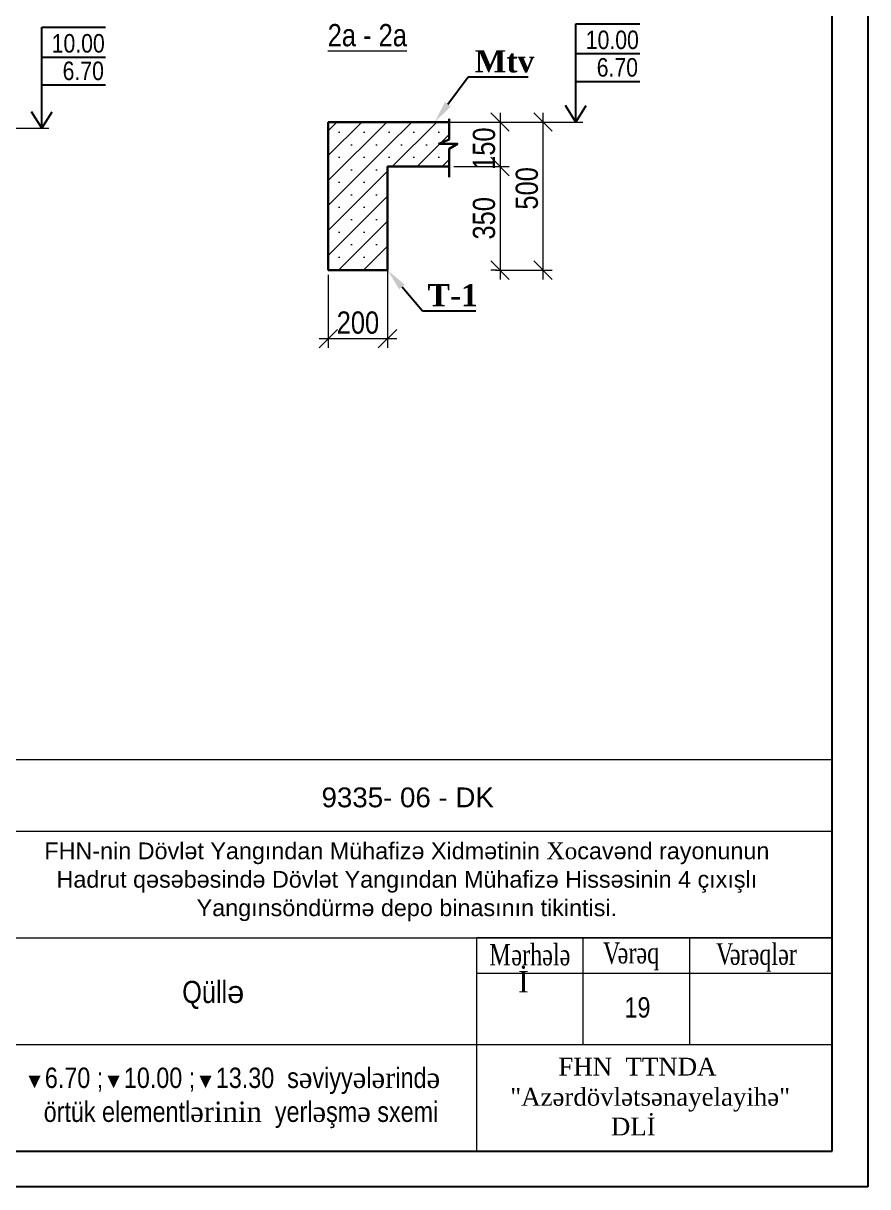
# Model space of a CAD drawing. Header units: millimetres. Extents: x -149347 to 251215, y -2929184 to -2541447.
# Drawn here: x 49084 to 60490, y -2641403 to -2625693 of the extents above; entities that cross this region are included whole.
import ezdxf
from ezdxf import colors
from ezdxf.entities.mleader import LeaderData, LeaderLine
from ezdxf.math import Vec2, Vec3

# ---------------------------------------------------------------- set-up
doc = ezdxf.new("R2010")
doc.units = ezdxf.units.MM
for name, color, linetype, lineweight in [('Text blocks_Ном._пера__1', 7, 'Continuous', 15), ('перегородка', 130, 'Continuous', 20), ('РАЗМЕРЫ', 80, 'Continuous', 9)]:
    doc.layers.add(name, color=color, linetype=linetype, lineweight=lineweight)
doc.styles.add('400', font='times.ttf', dxfattribs={"width": 0.75, "height": 300})
doc.styles.add('Arial', font='arial.ttf')
doc.styles.get("Standard").update_dxf_attribs({"font": 'times.ttf'})
doc.styles.add('style1', font='A3TI(LA).TTF', dxfattribs={"height": 400})
doc.styles.add('style6', font='ARIALN.TTF', dxfattribs={"height": 300})
doc.styles.add('Times New Roman', font='times.ttf')
doc.dimstyles.new('DIM_100', dxfattribs={"dimscale": 100, "dimtxt": 250, "dimasz": 2.5, "dimexe": 1.25, "dimexo": 0.625, "dimtad": 1, "dimdec": 0, "dimtxsty": 'style1', "dimblk": 'OBLIQUE', "dimcen": 2.5, "dimdle": 1.25, "dimclrd": 251, "dimclre": 251, "dimaunit": 1, "dimadec": 3, "dimazin": 0, "dimtfac": 1, "dimtdec": 0, "dimtmove": 1, "dimatfit": 3, "dimfxl": 1.25, "dimlwd": 5, "dimlwe": 5, "dimarcsym": 0})
pattern_1 = [(45, (-627914.25, -37315.67), (-168.379802, 168.379802), []), (45, (-627745.87, -37315.67), (-168.379802, 168.379802), [0, -238.125])]

# ---------------------------------------------------------------- blocks, each defined once
blk = doc.blocks.new('mekteb')
at = {"color": 0, "lineweight": 25}
for p, q in [((139843, -1821466), (139843, -1849866)), ((139843, -1849866), (99643, -1849866))]:
    blk.add_line(p, q, dxfattribs=at)
at = {"color": 0, "lineweight": 25, "ltscale": 15}
for p, q in [((139343, -1849366), (139343, -1821966)), ((101643, -1849366), (139343, -1849366))]:
    blk.add_line(p, q, dxfattribs=at)
at = {"linetype": 'Continuous', "lineweight": 15}
for p, q in [((120843, -1844866), (139343, -1844866)), ((120843, -1846366), (139343, -1846366)), ((135843, -1847866), (135843, -1846366)), ((137343, -1847866), (137343, -1846366)), ((134343, -1846866), (139343, -1846866)), ((120843, -1847866), (139343, -1847866)), ((120843, -1849366), (139343, -1849366))]:
    blk.add_line(p, q, dxfattribs=at)
for points in [[(120843, -1849366), (139343, -1849366), (139343, -1843866), (120843, -1843866)], [(134343, -1849366), (139343, -1849366), (139343, -1846366), (134343, -1846366)]]:
    blk.add_lwpolyline(points, close=True, dxfattribs=at)
at = {"lineweight": 25, "ltscale": 15, "style": '400', "width": 0.75}
for s, p in [(' M', (134437, -1846755)), ('ərhələ', (134831, -1846755)), ('V', (136119, -1846732)), ('   V', (137454, -1846743)), ('ərəqlər', (137904, -1846747)), ('ərəq', (136326, -1846728))]:
    blk.add_text(s, height=300, dxfattribs=at).set_placement(p)
at = {"lineweight": 25, "ltscale": 15, "attachment_point": 1, "style": 'Times New Roman'}
for s, insert, char_height, width in [('{\\fTimes New Roman|b0|i0|c238|p18;\\H0.42397x;İ\\fTimes New Roman|b0|i0|c186|p18;\\H2.3586x;      }', (134926, -1846834), 707.62, 10102.13), ('"{\\fTimes New Roman|b0|i0|c238|p18;Azərdövlətsənayelayihə"\\P              } {\\fTimes New Roman|b0|i0|c238|p18;DLİ}', (134816, -1848478), 250, 8698.57)]:
    blk.add_mtext(s, dxfattribs=dict(at, insert=insert, char_height=char_height, width=width))
at = {"lineweight": 25, "insert": (130203, -1846973), "char_height": 310, "width": 5486.13, "attachment_point": 1, "style": 'style6'}
blk.add_mtext('{\\C0;Q\\fArial Narrow|b0|i0|c238|p34;üll\\fArial|b0|i0|c0|p34;ə}', dxfattribs=at)
at = {"lineweight": 25, "ltscale": 15, "insert": (135115, -1848053), "char_height": 250, "attachment_point": 1, "style": 'Times New Roman'}
blk.add_mtext('  {\\fTimes New Roman|b0|i0|c238|p18;  FHN  TTNDA}', dxfattribs=at)
at = {"layer": 'Text blocks_Ном._пера__1', "linetype": 'Continuous', "lineweight": 25, "insert": (128266, -1845580), "char_height": 235, "width": 10191.85, "attachment_point": 4, "line_spacing_factor": 1.021551, "style": 'Arial'}
blk.add_mtext('\\pxqc;{\\fArial|b0|i0|c238|p34;\\C256;FHN-nin Dövlət Yangından Mühafizə Xidmətinin \\fTimes New Roman|b0|i0|c204|p18;Xo\\fArial|b0|i0|c238|p34;cavənd rayonunun Hadrut qəsəbəsində Dövlət Yangından Mühafizə Hissəsinin 4 çıxışlı Yangınsöndürmə depo binasının tikintisi.}', dxfattribs=at)
at = {"layer": 'перегородка', "lineweight": 30, "insert": (132162, -1844536), "char_height": 441.245, "width": 6524.89, "attachment_point": 7, "style": 'Arial'}
blk.add_mtext('{\\fArial|b0|i0|c238|p34;\\H0.63158x;\\C7;9335\\fArial|b0|i0|c204|p34;- \\fArial|b0|i0|c238|p34;06\\fArial|b0|i0|c204|p34; - DK}', dxfattribs=at)
blk = doc.blocks.new('_Oblique')
at = {"color": 0, "linetype": 'ByBlock', "lineweight": -2}
blk.add_line((-0.5, -0.5), (0.5, 0.5), dxfattribs=at)
blk = doc.blocks.new('*D511')
at = {"color": 251, "lineweight": 5, "ltscale": 15, "transparency": 16777216}
for p, q in [((53204, -2629089), (53204, -2630077)), ((54004, -2628987), (54004, -2630077))]:
    blk.add_line(p, q, dxfattribs=at)
at = {"color": 251, "linetype": 'ByBlock', "lineweight": 5, "ltscale": 15, "transparency": 16777216}
blk.add_line((54129, -2629952), (53079, -2629952), dxfattribs=at)
at = {"layer": 'Defpoints', "color": 0, "lineweight": 15, "ltscale": 15, "transparency": 16777216}
for p in [(54004, -2628924), (53204, -2629026), (53204, -2629952)]:
    blk.add_point(p, dxfattribs=at)
at = {"color": 251, "lineweight": 5, "ltscale": 15, "transparency": 16777216, "xscale": 250, "yscale": 250, "zscale": 250, "rotation": 180}
blk.add_blockref('_Oblique', (53204, -2629952), dxfattribs=at)
at = {"color": 251, "lineweight": 5, "ltscale": 15, "transparency": 16777216, "xscale": 250, "yscale": 250, "zscale": 250}
blk.add_blockref('_Oblique', (54004, -2629952), dxfattribs=at)
at = {"color": 0, "lineweight": 15, "ltscale": 15, "transparency": 16777216, "insert": (53604, -2629736), "char_height": 300, "attachment_point": 5, "style": 'style6'}
blk.add_mtext('200', dxfattribs=at)
blk = doc.blocks.new('*D512')
at = {"color": 251, "linetype": 'ByBlock', "lineweight": 5, "ltscale": 15, "transparency": 16777216}
blk.add_line((55524, -2626901), (55524, -2627751), dxfattribs=at)
at = {"color": 251, "lineweight": 5, "ltscale": 15, "transparency": 16777216}
for p, q in [((55364, -2627026), (55649, -2627026)), ((54898, -2627626), (55649, -2627626))]:
    blk.add_line(p, q, dxfattribs=at)
at = {"layer": 'Defpoints', "color": 0, "lineweight": 15, "ltscale": 15, "transparency": 16777216}
for p in [(55302, -2627026), (54835, -2627626), (55524, -2627626)]:
    blk.add_point(p, dxfattribs=at)
at = {"color": 251, "lineweight": 5, "ltscale": 15, "transparency": 16777216, "xscale": 250, "yscale": 250, "zscale": 250}
for p, rotation in [((55524, -2627026), 90), ((55524, -2627626), 270)]:
    blk.add_blockref('_Oblique', p, dxfattribs=dict(at, rotation=rotation))
at = {"color": 0, "lineweight": 15, "ltscale": 15, "transparency": 16777216, "insert": (55308, -2627386), "char_height": 300, "attachment_point": 5, "rotation": 90, "style": 'style6'}
blk.add_mtext('150', dxfattribs=at)
blk = doc.blocks.new('*D513')
at = {"color": 251, "linetype": 'ByBlock', "lineweight": 5, "ltscale": 15, "transparency": 16777216}
blk.add_line((56103, -2626901), (56103, -2629151), dxfattribs=at)
at = {"color": 251, "lineweight": 5, "ltscale": 15, "transparency": 16777216}
for p, q in [((55566, -2627026), (56228, -2627026)), ((55462, -2629026), (56228, -2629026))]:
    blk.add_line(p, q, dxfattribs=at)
at = {"layer": 'Defpoints', "color": 0, "lineweight": 15, "ltscale": 15, "transparency": 16777216}
for p in [(55504, -2627026), (55399, -2629026), (56103, -2629026)]:
    blk.add_point(p, dxfattribs=at)
at = {"color": 251, "lineweight": 5, "ltscale": 15, "transparency": 16777216, "xscale": 250, "yscale": 250, "zscale": 250}
for p, rotation in [((56103, -2627026), 90), ((56103, -2629026), 270)]:
    blk.add_blockref('_Oblique', p, dxfattribs=dict(at, rotation=rotation))
at = {"color": 0, "lineweight": 15, "ltscale": 15, "transparency": 16777216, "insert": (55887, -2627922), "char_height": 300, "attachment_point": 5, "rotation": 90, "style": 'style6'}
blk.add_mtext('500', dxfattribs=at)
blk = doc.blocks.new('*D514')
at = {"color": 251, "linetype": 'ByBlock', "lineweight": 5, "ltscale": 15, "transparency": 16777216}
blk.add_line((55524, -2627501), (55524, -2629151), dxfattribs=at)
at = {"color": 251, "lineweight": 5, "ltscale": 15, "transparency": 16777216}
for p, q in [((54898, -2627626), (55649, -2627626)), ((55477, -2629026), (55399, -2629026))]:
    blk.add_line(p, q, dxfattribs=at)
at = {"layer": 'Defpoints', "color": 0, "lineweight": 15, "ltscale": 15, "transparency": 16777216}
for p in [(54835, -2627626), (55524, -2629026), (55540, -2629026)]:
    blk.add_point(p, dxfattribs=at)
at = {"color": 251, "lineweight": 5, "ltscale": 15, "transparency": 16777216, "xscale": 250, "yscale": 250, "zscale": 250}
for p, rotation in [((55524, -2627626), 90), ((55524, -2629026), 270)]:
    blk.add_blockref('_Oblique', p, dxfattribs=dict(at, rotation=rotation))
at = {"color": 0, "lineweight": 15, "ltscale": 15, "transparency": 16777216, "insert": (55308, -2628326), "char_height": 300, "attachment_point": 5, "rotation": 90, "style": 'style6'}
blk.add_mtext('350', dxfattribs=at)

msp = doc.modelspace()

# ---------------------------------------------------------------- hatches: boundary and pattern name
at = {"lineweight": 15, "ltscale": 5}
h = msp.add_hatch(dxfattribs=at)
h.set_pattern_fill('SACNCR', scale=100)
h.set_pattern_definition(pattern_1)
h.paths.add_polyline_path([(54004.10578, -2627026.10833), (53204.1324, -2627026.10833), (53204.1324, -2629026.10833), (54004.10578, -2629026.10833)])
h = msp.add_hatch(dxfattribs=at)
h.set_pattern_fill('SACNCR', scale=100)
h.set_pattern_definition(pattern_1)
edge = h.paths.add_edge_path()
edge.add_line((54829.26843, -2627026.10833), (54004.18565, -2627026.10833))
edge.add_line((54004.18565, -2627026.10833), (54004.1324, -2627666.03229))
edge.add_line((54004.18565, -2627626.03229), (54832.84382, -2627626.03229))
edge.add_line((54832.84382, -2627626.03229), (54832.84382, -2627026.10833))

# ---------------------------------------------------------------- linework, layer by layer
at = {"color": 0}
for p, q in [((49334.13013, -2627110.67405), (49334.13013, -2625745.16748)), ((56548.05963, -2627026.10833), (56548.05963, -2625698.09042))]:
    msp.add_line(p, q, dxfattribs=at)
at = {"color": 7}
for p, q in [((49334.13013, -2625745.16748), (50195.97305, -2625745.16748)), ((56548.05963, -2625698.09042), (57409.90255, -2625698.09042)), ((56548.05963, -2626102.90359), (57409.90255, -2626102.90359)), ((49334.13013, -2626149.98065), (50195.97305, -2626149.98065)), ((49334.13013, -2626525.90503), (50195.97305, -2626525.90503)), ((56548.05963, -2626478.82797), (57409.90255, -2626478.82797))]:
    msp.add_line(p, q, dxfattribs=at)
at = {"color": 7, "lineweight": 30, "ltscale": 80}
for p, q in [((53204.1324, -2627026.10833), (53204.1324, -2629026.10833)), ((53204.1324, -2627026.10833), (54004.1324, -2627026.10833)), ((53204.1324, -2627026.10833), (54835.02055, -2627026.10833)), ((54004.1324, -2629026.10833), (54004.1324, -2627626.03229)), ((54004.1324, -2627626.03229), (54835.02055, -2627626.03229)), ((53204.1324, -2629026.10833), (54004.1324, -2629026.10833))]:
    msp.add_line(p, q, dxfattribs=at)
at = {"color": 7, "lineweight": 15, "ltscale": 80}
for p, q in [((53997.07875, -2627026.10833), (55374.38905, -2627026.10833)), ((55264.75185, -2627026.10833), (56642.06215, -2627026.10833)), ((47555.24133, -2627110.67405), (49428.13265, -2627110.67405))]:
    msp.add_line(p, q, dxfattribs=at)
at = {"color": 7, "ltscale": 15}
for points in [[(49334.13013, -2627110.67405), (49195.52822, -2626886.33003)], [(49334.13013, -2627110.67405), (49472.73205, -2626886.33003)], [(56548.05963, -2627026.10833), (56409.45772, -2626801.76431)], [(56548.05963, -2627026.10833), (56686.66155, -2626801.76431)]]:
    msp.add_lwpolyline(points, dxfattribs=at)
at = {"color": 7, "lineweight": 30, "ltscale": 80}
msp.add_lwpolyline([(54835.02055, -2626981.93261), (54835.02055, -2627261.78331), (54699.0439, -2627318.82736), (54948.7615, -2627318.82736), (54835.02055, -2627390.13241), (54835.02055, -2627771.73418)], dxfattribs=at)

# ---------------------------------------------------------------- block references
at = {"lineweight": 15, "xscale": 0.9604837554369011, "yscale": 0.9604837554369011, "zscale": 0.9604837554369011}
msp.add_blockref('mekteb', (-73827.0471, -864636.1911), dxfattribs=at)

# ---------------------------------------------------------------- texts
at = {"lineweight": 15, "ltscale": 1500, "insert": (53195.81552, -2625702.94819), "char_height": 300, "width": 3782.2222222, "attachment_point": 1, "style": 'style6'}
msp.add_mtext('{\\fArial Narrow|b0|i0|c238|p34;\\L2a \\fArial Narrow|b0|i0|c204|p34;-\\fArial Narrow|b0|i0|c238|p34; 2a}', dxfattribs=at)
at = {"lineweight": 9, "char_height": 250, "width": 23109.777632, "attachment_point": 1, "style": 'style6'}
for s, insert in [('{\\fArial Narrow|b0|i0|c238|p34;10.00}', (56681.68974, -2625791.23795)), ('{\\fArial Narrow|b0|i0|c238|p34;10.00}', (49467.76024, -2625838.31501)), ('{\\fArial Narrow|b0|i0|c238|p34;6.70}', (49615.65715, -2626209.94884)), ('{\\fArial Narrow|b0|i0|c238|p34;6.70}', (56829.58665, -2626162.87178))]:
    msp.add_mtext(s, dxfattribs=dict(at, insert=insert))
at = {"color": 1, "lineweight": 13, "insert": (56959.67626, -2638983.09894), "char_height": 330, "width": 8371.9737551, "attachment_point": 5, "style": 'style6'}
msp.add_mtext('{\\fArial Narrow|b0|i0|c238|p34;        \\fArial Narrow|b0|i0|c204|p34;\\H0.83333x;1\\fArial Narrow|b0|i0|c238|p34;9}', dxfattribs=at)
at = {"lineweight": 40, "insert": (48571.28019, -2639794.30946), "char_height": 275, "width": 14048.2128422, "attachment_point": 1, "style": 'style6'}
msp.add_mtext('{\\fArial Narrow|b0|i0|c238|p34;      \\fArial|b0|i0|c162|p34;\\H0.73333x;▼\\fArial Narrow|b0|i0|c238|p34;\\H1.36364x;6.70 ;\\fArial|b0|i0|c162|p34;\\H0.73333x;▼\\fArial Narrow|b0|i0|c238|p34;\\H1.36364x;10.00 ;\\fArial|b0|i0|c162|p34;\\H0.73333x;▼\\fArial Narrow|b0|i0|c238|p34;\\H1.36364x;13.30  s\\fTimes New Roman|b0|i0|c238|p18;ə\\fArial Narrow|b0|i0|c238|p34;viyy\\fTimes New Roman|b0|i0|c238|p18;ə\\fArial Narrow|b0|i0|c238|p34;l\\fTimes New Roman|b0|i0|c238|p18;ər\\fArial Narrow|b0|i0|c238|p34;ind\\fTimes New Roman|b0|i0|c238|p18;ə\\fArial Narrow|b0|i0|c238|p34;\\P} {\\fArial Narrow|b0|i0|c238|p34;        örtük elementl\\fTimes New Roman|b0|i0|c238|p18;ərinin\\fArial Narrow|b0|i0|c238|p34;  yerl\\fTimes New Roman|b0|i0|c238|p18;ə\\fArial Narrow|b0|i0|c238|p34;şm\\fTimes New Roman|b0|i0|c238|p18;ə\\fArial Narrow|b0|i0|c238|p34; sxemi\\P                   }', dxfattribs=at)

# ---------------------------------------------------------------- dimensions: what is measured, and where the dimension line sits
at = {"color": 7, "lineweight": 15, "ltscale": 15}
for base, p1, p2, picture, middle in [((55524.0731, -2627626.03229), (55301.83325, -2627026.10833), (54835.02055, -2627626.03229), '*D512', (55524.0731, -2627386.07031)), ((56102.71222, -2629026.10833), (55503.97495, -2627026.10833), (55399.0731, -2629026.10833), '*D513', (56102.71222, -2627922.45534))]:
    dim = msp.add_linear_dim(base=base, p1=p1, p2=p2, angle=90, dimstyle='DIM_100', override={"dimlfac": 0.25, "dimtxsty": 'style6'}, dxfattribs=at)
    dim.commit()
    dim.dimension.update_dxf_attribs({"geometry": picture, "text_midpoint": middle, "dimtype": 160})
dim = msp.add_linear_dim(base=(55524.0731, -2629026.10833), p1=(54835.02055, -2627626.03229), p2=(55539.63726, -2629026.10833), angle=90, dimstyle='DIM_100', override={"dimlfac": 0.25, "dimtxsty": 'style6'}, dxfattribs=at)
dim.commit()
dim.dimension.update_dxf_attribs({"geometry": '*D514', "text_midpoint": (55308.4012, -2628326.07031)})
dim = msp.add_linear_dim(base=(53204.1324, -2629951.87424), p1=(54004.1324, -2628924.29809), p2=(53204.1324, -2629026.10833), dimstyle='DIM_100', override={"dimlfac": 0.25, "dimtxsty": 'style6'}, dxfattribs=at)
dim.commit()
dim.dimension.update_dxf_attribs({"geometry": '*D511', "text_midpoint": (53604.1324, -2629736.20235)})

# ---------------------------------------------------------------- leaders
at = {"layer": 'РАЗМЕРЫ', "color": 0, "lineweight": 15}
ml = msp.add_multileader_mtext('Standard', dxfattribs=at)
ml.set_content('{\\fTimes New Roman|b1|i0|c238|p18;\\C7;Mtv}')
ml.set_leader_properties()
ml.build(insert=Vec2(0, 0))
ml.multileader.update_dxf_attribs({"text_left_attachment_type": 6, "text_right_attachment_type": 6, "dogleg_length": 100, "arrow_head_size": 300})
ctx = ml.context
ctx.base_point, ctx.char_height, ctx.arrow_head_size, ctx.plane_origin = Vec3(55193.9595, -2626416.06832), 300, 300, Vec3(63140.67198, -2624789.48099)
ctx.left_attachment, ctx.right_attachment, ctx.text_align_type = 6, 6, 1
notes = []
notes.append((ctx, [(1, (1, 1, 0), (55093.9595, -2626416.06832), (1, 0), 100, [(1, [(54641.60942, -2627026.10833)], 0, [])])]))
ctx.mtext.insert, ctx.mtext.alignment, ctx.mtext.flow_direction = Vec3(55583.96528, -2626056.06832), 2, 5
ml = msp.add_multileader_mtext('Standard', dxfattribs=at)
ml.set_content('{\\fTimes New Roman|b1|i0|c238|p18;\\C7;T-1}')
ml.set_leader_properties()
ml.build(insert=Vec2(0, 0))
ml.multileader.update_dxf_attribs({"text_left_attachment_type": 6, "text_right_attachment_type": 6, "dogleg_length": 100, "arrow_head_size": 300})
ctx = ml.context
ctx.base_point, ctx.char_height, ctx.arrow_head_size, ctx.plane_origin = Vec3(54574.68389, -2629574.26085), 300, 300, Vec3(62025.48224, -2628325.97055)
ctx.left_attachment, ctx.right_attachment, ctx.text_align_type = 6, 6, 1
notes.append((ctx, [(1, (1, 1, 0), (54474.68389, -2629574.26085), (1, 0), 100, [(1, [(54004.1324, -2629026.10833)], 0, [])])]))
ctx.mtext.insert, ctx.mtext.alignment, ctx.mtext.flow_direction = Vec3(54884.59574, -2629214.26085), 2, 5
for ctx, leaders in notes:
    for number, flags, end, landing, length, lines in leaders:
        leader = LeaderData()
        leader.index, (leader.has_last_leader_line, leader.has_dogleg_vector, leader.attachment_direction) = number, flags
        leader.last_leader_point, leader.dogleg_vector, leader.dogleg_length = Vec3(end), Vec3(landing), length
        for number, points, colour, breaks in lines:
            line = LeaderLine()
            line.index, line.vertices, line.color, line.breaks = number, Vec3.list(points), colors.encode_raw_color(colour), breaks
            leader.lines.append(line)
        ctx.leaders.append(leader)

doc.saveas('drawing.dxf')
